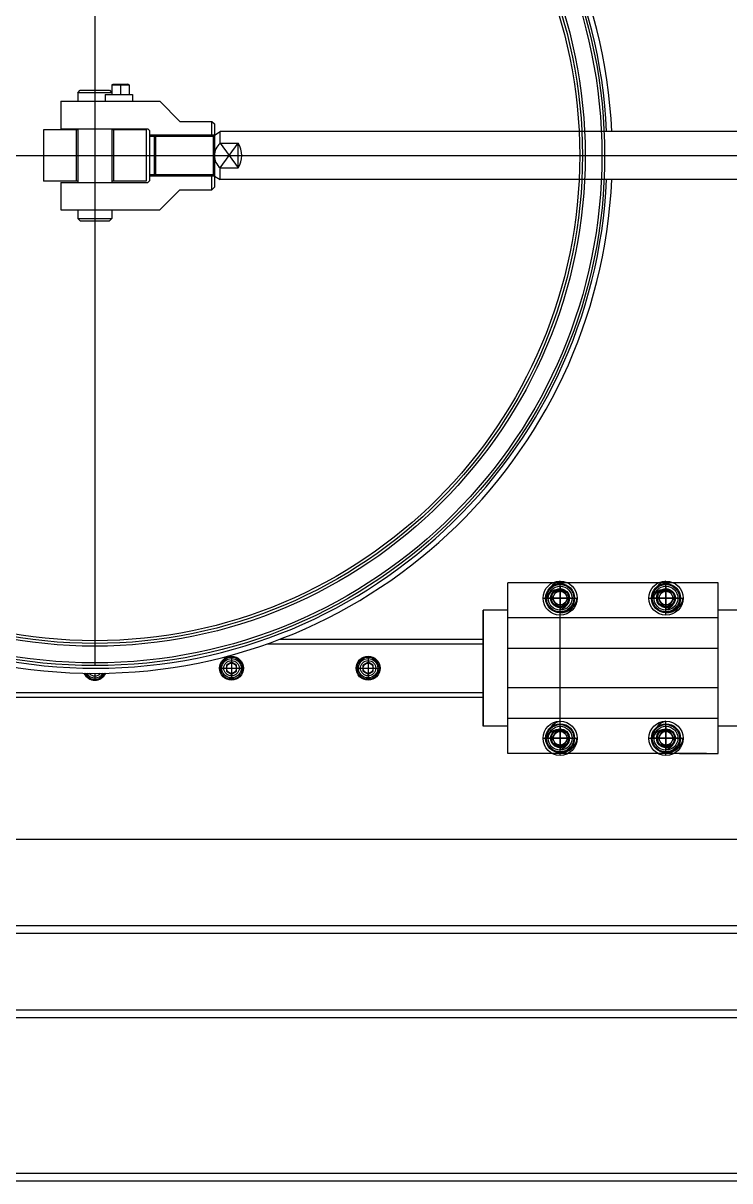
# Model space of a CAD drawing. Header units: millimetres. Extents: x 4080735 to 4152075, y -451436 to -400976.
# Drawn here: x 4103791 to 4104205, y -423212 to -422535 of the extents above; entities that cross this region are included whole.
import ezdxf

# ---------------------------------------------------------------- set-up
doc = ezdxf.new("R2010")
doc.units = ezdxf.units.MM
doc.header["$LTSCALE"] = 60
doc.layers.add('EQUIPMENT', color=6, linetype='Continuous')

# ---------------------------------------------------------------- blocks, each defined once
blk = doc.blocks.new('EQ')
at = {"layer": 'EQUIPMENT', "color": 253}
for p, q in [((-11705, 19654.99), (-11705, 19057.99)), ((-11695, 19397.84), (-11694.31, 19398.24)), ((-11695, 19397.84), (-11695, 19392.24)), ((-11695, 19397.84), (-11685, 19397.84)), ((-11694.31, 19398.24), (-11685.69, 19398.24)), ((-11690, 19398.24), (-11690, 19392.24)), ((-11685, 19397.84), (-11685.69, 19398.24)), ((-11685, 19397.84), (-11685, 19392.24)), ((-11715, 19393.24), (-11713.5, 19394.74)), ((-11715, 19393.24), (-11715, 19388.24)), ((-11695, 19393.24), (-11715, 19393.24)), ((-11713.5, 19394.74), (-11696.5, 19394.74)), ((-11705, 19394.74), (-11705, 19318.24)), ((-11699, 19392.24), (-11683, 19392.24)), ((-11699, 19392.24), (-11699, 19388.24)), ((-11696.5, 19394.74), (-11695, 19393.24)), ((-11695, 19393.24), (-11695, 19392.24)), ((-11683, 19392.24), (-11683, 19388.24)), ((-11725, 19388.24), (-11725, 19372.24)), ((-11725, 19388.24), (-11667, 19388.24)), ((-11667, 19388.24), (-11655.25, 19376.49)), ((-11735, 19371.49), (-11735, 19341.49)), ((-11715, 19371.49), (-11735, 19371.49)), ((-11725, 19372.24), (-11674, 19372.24)), ((-11716, 19371.49), (-11716, 19341.49)), ((-11715, 19372.24), (-11715, 19340.74)), ((-11695, 19372.24), (-11695, 19340.74)), ((-11675, 19371.49), (-11695, 19371.49)), ((-11694, 19371.49), (-11694, 19341.49)), ((-11675, 19371.49), (-11675, 19341.49)), ((-11673, 19371.24), (-11674, 19372.24)), ((-11673, 19371.24), (-11673, 19341.74)), ((-11655.25, 19376.49), (-11636.5, 19376.49)), ((-11636.5, 19376.49), (-11635, 19374.99)), ((-11636.5, 19368.49), (-11636.5, 19376.49)), ((-11635, 19374.99), (-11635, 19337.99)), ((-11635, 19368.49), (-11631.54, 19370.49)), ((-11142.5, 19370.49), (-11631.54, 19370.49)), ((-11631.54, 19363.7), (-11631.54, 19370.49)), ((-11635, 19368.49), (-11673, 19368.49)), ((-11635.43, 19367.74), (-11673, 19367.74)), ((-11670, 19367.74), (-11669.25, 19368.49)), ((-11670, 19345.24), (-11670, 19367.74)), ((-11669.25, 19344.49), (-11669.25, 19368.49)), ((-11635.43, 19367.74), (-11635, 19368.49)), ((-11635.43, 19345.24), (-11635.43, 19367.74)), ((-11635, 19344.49), (-11635, 19368.49)), ((-11631.54, 19363.7), (-11621, 19363.7)), ((-11631.54, 19349.28), (-11621, 19363.7)), ((-11631.54, 19363.7), (-11621, 19349.28)), ((-11621, 19349.28), (-11621, 19363.7)), ((-12003.5, 19356.49), (-11406.5, 19356.49)), ((-11670, 19356.49), (-11142.5, 19356.49)), ((-11635.43, 19345.24), (-11673, 19345.24)), ((-11635, 19344.49), (-11673, 19344.49)), ((-11670, 19345.24), (-11669.25, 19344.49)), ((-11636.5, 19336.49), (-11636.5, 19344.49)), ((-11635, 19344.49), (-11635.43, 19345.24)), ((-11635, 19344.49), (-11631.54, 19342.49)), ((-11631.54, 19342.49), (-11631.54, 19349.28)), ((-11631.54, 19349.28), (-11621, 19349.28)), ((-11715, 19341.49), (-11735, 19341.49)), ((-11725, 19340.74), (-11674, 19340.74)), ((-11725, 19340.74), (-11725, 19324.74)), ((-11675, 19341.49), (-11695, 19341.49)), ((-11674, 19340.74), (-11673, 19341.74)), ((-11667, 19324.74), (-11655.25, 19336.49)), ((-11655.25, 19336.49), (-11636.5, 19336.49)), ((-11635, 19337.99), (-11636.5, 19336.49)), ((-11142.5, 19342.49), (-11631.54, 19342.49)), ((-11725, 19324.74), (-11667, 19324.74)), ((-11715, 19324.74), (-11715, 19319.74)), ((-11695, 19324.74), (-11695, 19319.74)), ((-11715, 19319.74), (-11713.5, 19318.24)), ((-11715, 19319.74), (-11695, 19319.74)), ((-11713.5, 19318.24), (-11696.5, 19318.24)), ((-11696.5, 19318.24), (-11695, 19319.74)), ((-11340.09, 19106.49), (-11463.09, 19106.49)), ((-11463.09, 19006.49), (-11463.09, 19106.49)), ((-11432.59, 19087.49), (-11432.59, 19107.49)), ((-11432.59, 19088.99), (-11432.59, 19105.99)), ((-11370.59, 19087.49), (-11370.59, 19107.49)), ((-11370.59, 19088.99), (-11370.59, 19105.99)), ((-11340.09, 19006.49), (-11340.09, 19106.49)), ((-11434.89, 19101.49), (-11437.2, 19097.49)), ((-11430.28, 19101.49), (-11434.89, 19101.49)), ((-11432.59, 19103.99), (-11432.59, 19090.99)), ((-11432.59, 19102.49), (-11432.59, 19092.49)), ((-11427.97, 19097.49), (-11430.28, 19101.49)), ((-11372.89, 19101.49), (-11375.2, 19097.49)), ((-11368.28, 19101.49), (-11372.89, 19101.49)), ((-11370.59, 19103.99), (-11370.59, 19090.99)), ((-11370.59, 19102.49), (-11370.59, 19092.49)), ((-11365.97, 19097.49), (-11368.28, 19101.49)), ((-11442.59, 19097.49), (-11422.59, 19097.49)), ((-11441.09, 19097.49), (-11424.09, 19097.49)), ((-11426.09, 19097.49), (-11439.09, 19097.49)), ((-11437.59, 19097.49), (-11427.59, 19097.49)), ((-11437.2, 19097.49), (-11434.89, 19093.49)), ((-11434.89, 19093.49), (-11430.28, 19093.49)), ((-11432.59, 19015.49), (-11432.59, 19097.49)), ((-11430.28, 19093.49), (-11427.97, 19097.49)), ((-11380.59, 19097.49), (-11360.59, 19097.49)), ((-11379.09, 19097.49), (-11362.09, 19097.49)), ((-11364.09, 19097.49), (-11377.09, 19097.49)), ((-11375.59, 19097.49), (-11365.59, 19097.49)), ((-11375.2, 19097.49), (-11372.89, 19093.49)), ((-11372.89, 19093.49), (-11368.28, 19093.49)), ((-11368.28, 19093.49), (-11365.97, 19097.49)), ((-11477.59, 19090.49), (-11477.59, 19022.49)), ((-11477.59, 19022.49), (-11477.59, 19090.49)), ((-11463.09, 19090.49), (-11477.59, 19090.49)), ((-11340.09, 19085.99), (-11463.09, 19085.99)), ((-11432.59, 19088.99), (-11432.59, 19090.99)), ((-11370.59, 19088.99), (-11370.59, 19090.99)), ((-11325.59, 19090.49), (-11340.09, 19090.49)), ((-11596.74, 19073.49), (-11477.59, 19073.49)), ((-11604.09, 19070.79), (-11477.59, 19070.79)), ((-11340.09, 19067.99), (-11463.09, 19067.99)), ((-11625, 19059.96), (-11628, 19058.22)), ((-11628, 19058.22), (-11628, 19054.76)), ((-11625, 19063.49), (-11625, 19049.49)), ((-11625, 19062.99), (-11625, 19049.99)), ((-11622, 19058.22), (-11625, 19059.96)), ((-11622, 19054.76), (-11622, 19058.22)), ((-11545, 19059.96), (-11548, 19058.22)), ((-11548, 19058.22), (-11548, 19054.76)), ((-11545, 19063.49), (-11545, 19049.49)), ((-11545, 19062.99), (-11545, 19049.99)), ((-11542, 19058.22), (-11545, 19059.96)), ((-11542, 19054.76), (-11542, 19058.22)), ((-11705, 19053.49), (-11705, 19049.49)), ((-11705, 19053.49), (-11705, 19049.99)), ((-11631.5, 19056.49), (-11618.5, 19056.49)), ((-11628, 19054.76), (-11625, 19053.03)), ((-11625, 19053.03), (-11622, 19054.76)), ((-11551.5, 19056.49), (-11538.5, 19056.49)), ((-11548, 19054.76), (-11545, 19053.03)), ((-11545, 19053.03), (-11542, 19054.76)), ((-11340.09, 19044.99), (-11463.09, 19044.99)), ((-11932.41, 19042.19), (-11477.59, 19042.19)), ((-11932.41, 19039.49), (-11477.59, 19039.49)), ((-11340.09, 19026.99), (-11463.09, 19026.99)), ((-11432.59, 19005.49), (-11432.59, 19025.49)), ((-11370.59, 19005.49), (-11370.59, 19025.49)), ((-11463.09, 19022.49), (-11477.59, 19022.49)), ((-11434.89, 19019.49), (-11437.2, 19015.49)), ((-11430.28, 19019.49), (-11434.89, 19019.49)), ((-11432.59, 19006.99), (-11432.59, 19023.99)), ((-11432.59, 19021.99), (-11432.59, 19008.99)), ((-11432.59, 19020.49), (-11432.59, 19010.49)), ((-11427.97, 19015.49), (-11430.28, 19019.49)), ((-11372.89, 19019.49), (-11375.2, 19015.49)), ((-11368.28, 19019.49), (-11372.89, 19019.49)), ((-11370.59, 19006.99), (-11370.59, 19023.99)), ((-11370.59, 19021.99), (-11370.59, 19008.99)), ((-11370.59, 19020.49), (-11370.59, 19010.49)), ((-11365.97, 19015.49), (-11368.28, 19019.49)), ((-11325.59, 19022.49), (-11340.09, 19022.49)), ((-11442.59, 19015.49), (-11422.59, 19015.49)), ((-11441.09, 19015.49), (-11424.09, 19015.49)), ((-11426.09, 19015.49), (-11439.09, 19015.49)), ((-11437.59, 19015.49), (-11427.59, 19015.49)), ((-11437.2, 19015.49), (-11434.89, 19011.49)), ((-11434.89, 19011.49), (-11430.28, 19011.49)), ((-11430.28, 19011.49), (-11427.97, 19015.49)), ((-11380.59, 19015.49), (-11360.59, 19015.49)), ((-11379.09, 19015.49), (-11362.09, 19015.49)), ((-11364.09, 19015.49), (-11377.09, 19015.49)), ((-11375.59, 19015.49), (-11365.59, 19015.49)), ((-11375.2, 19015.49), (-11372.89, 19011.49)), ((-11372.89, 19011.49), (-11368.28, 19011.49)), ((-11368.28, 19011.49), (-11365.97, 19015.49)), ((-11346.91, 19006.49), (-11463.09, 19006.49)), ((-11432.59, 19006.99), (-11432.59, 19008.99)), ((-11370.59, 19006.99), (-11370.59, 19008.99)), ((-11362.59, 19006.49), (-11340.09, 19006.49)), ((-12100, 18956.49), (-11310, 18956.49)), ((-12155, 18905.99), (-11145, 18905.99)), ((-12155, 18901.49), (-11145, 18901.49)), ((-12155, 18856.49), (-11155, 18856.49)), ((-12159.5, 18851.99), (-11155, 18851.99)), ((-12250.5, 18760.99), (-11155, 18760.99)), ((-12255, 18756.49), (-8955, 18756.49))]:
    blk.add_line(p, q, dxfattribs=at)
for centre, radius in [((-11705, 19356.49), 298.5), ((-11705, 19356.49), 296.9), ((-11705, 19356.49), 287.11), ((-11705, 19356.49), 285.5), ((-11705, 19356.49), 283.9), ((-11432.59, 19097.49), 10), ((-11432.59, 19097.49), 8.5), ((-11370.59, 19097.49), 10), ((-11370.59, 19097.49), 8.5), ((-11432.59, 19097.49), 8), ((-11432.59, 19097.49), 7), ((-11432.59, 19097.49), 5.5), ((-11432.59, 19097.49), 5), ((-11432.59, 19097.49), 5), ((-11432.59, 19097.49), 4), ((-11370.59, 19097.49), 8), ((-11370.59, 19097.49), 7), ((-11370.59, 19097.49), 5.5), ((-11370.59, 19097.49), 5), ((-11370.59, 19097.49), 5), ((-11370.59, 19097.49), 4), ((-11625, 19056.49), 7), ((-11625, 19056.49), 6.5), ((-11625, 19056.49), 5.7), ((-11625, 19056.49), 4.5), ((-11625, 19056.49), 3), ((-11545, 19056.49), 7), ((-11545, 19056.49), 6.5), ((-11545, 19056.49), 5.7), ((-11545, 19056.49), 4.5), ((-11545, 19056.49), 3), ((-11432.59, 19015.49), 10), ((-11370.59, 19015.49), 10), ((-11432.59, 19015.49), 8.5), ((-11432.59, 19015.49), 8), ((-11432.59, 19015.49), 7), ((-11432.59, 19015.49), 5.5), ((-11432.59, 19015.49), 5), ((-11432.59, 19015.49), 5), ((-11432.59, 19015.49), 4), ((-11370.59, 19015.49), 8.5), ((-11370.59, 19015.49), 8), ((-11370.59, 19015.49), 7), ((-11370.59, 19015.49), 5.5), ((-11370.59, 19015.49), 5), ((-11370.59, 19015.49), 5), ((-11370.59, 19015.49), 4)]:
    blk.add_circle(centre, radius, dxfattribs=at)
for centre, radius, start, end in [((-11705, 19356.49), 303, 2.64827, 357.35173), ((-11705, 19356.49), 300, 2.67477, 357.32523), ((-11625.76, 19356.49), 9.24, 128.68219, 231.31781), ((-11633, 19356.49), 14, 328.99728, 31.00272), ((-11430.35, 19098), 9.75, 103.25897, 183.00123), ((-11368.35, 19098), 9.75, 103.25897, 183.00123), ((-11433.68, 19095.79), 6.79, 80.70152, 161.01854), ((-11371.68, 19095.79), 6.79, 80.70152, 161.01854), ((-11433.71, 19097.03), 6.14, 280.57237, 4.29044), ((-11432.24, 19098.72), 9.73, 267.96302, 352.76605), ((-11371.71, 19097.03), 6.14, 280.57237, 4.29044), ((-11370.24, 19098.72), 9.73, 267.96302, 352.76605), ((-11705, 19056.49), 7, 204.77447, 335.22553), ((-11705, 19056.49), 6.5, 206.93715, 333.06285), ((-11705, 19056.49), 5.7, 211.29519, 328.70481), ((-11705, 19056.49), 4.5, 221.49082, 318.50918), ((-11430.35, 19016), 9.75, 103.25897, 183.00123), ((-11368.35, 19016), 9.75, 103.25897, 183.00123), ((-11433.68, 19013.79), 6.79, 80.70152, 161.01854), ((-11371.68, 19013.79), 6.79, 80.70152, 161.01854), ((-11433.71, 19015.03), 6.14, 280.57237, 4.29044), ((-11432.24, 19016.72), 9.73, 267.96302, 352.76605), ((-11371.71, 19015.03), 6.14, 280.57237, 4.29044), ((-11370.24, 19016.72), 9.73, 267.96302, 352.76605)]:
    blk.add_arc(centre, radius, start, end, dxfattribs=at)

msp = doc.modelspace()

# ---------------------------------------------------------------- block references
at = {"layer": 'EQUIPMENT', "color": 3}
msp.add_blockref('EQ', (4115537.76, -441968.78), dxfattribs=at)

doc.saveas('drawing.dxf')
